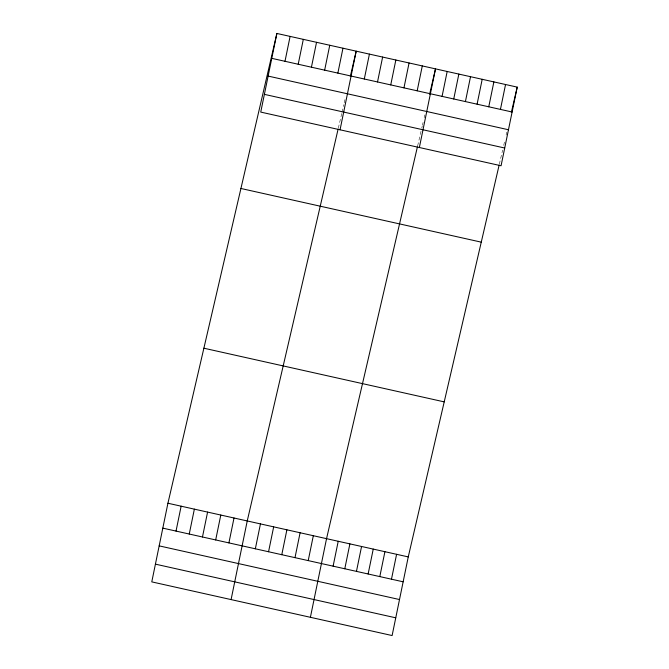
<?xml version="1.0" encoding="UTF-8"?>
<svg xmlns="http://www.w3.org/2000/svg" width="669" height="669" viewBox="0 0 669 669"><rect width="100%" height="100%" fill="white"/><g stroke="black" fill="none" stroke-linecap="round" stroke-linejoin="round"><path stroke-width="0.5" stroke-dasharray="3.35 2.51" d="M338.322 128.205L341.809 113.17M342.026 112.233L343.774 104.715M344.209 102.834L345.296 98.142M417.632 145.917L421.119 130.881M421.779 128.063L422.214 126.182M422.432 125.245L423.084 122.427M424.171 117.727L424.823 114.909M499.35 164.164L502.62 150.073M503.707 145.374L505.02 139.737M506.107 135.038L506.759 132.219"/><path stroke-width="1" d="M276.882 33.45L260.743 112.091L501.073 165.761L517.221 87.121L276.882 33.45L167.927 503.239L151.779 581.879L392.118 635.55L408.257 556.909L499.133 165.101M176.031 531.086L181.14 506.19M284.994 61.297L290.103 36.402M189.252 534.038L194.361 509.142M298.207 64.249L303.316 39.354M202.473 536.99L207.582 512.094M311.428 67.201L316.537 42.306M215.686 539.942L220.795 515.046M324.649 70.153L329.758 45.258M228.907 542.894L234.016 517.998M337.862 73.105L342.971 48.21M231.089 599.591L247.237 520.95L338.104 129.142M340.053 129.803L356.192 51.162L350.313 76.525M255.341 548.797L260.45 523.902M364.304 79.009L369.413 54.114M268.562 551.749L273.671 526.854M377.517 81.961L382.626 57.066M281.783 554.701L286.892 529.806M390.738 84.913L395.847 60.018M294.996 557.653L300.105 532.758M403.959 87.865L409.068 62.97M308.217 560.605L313.326 535.71M417.18 90.808L422.29 65.922M310.399 617.303L326.547 538.662L417.414 146.854M333.112 566.158L338.221 541.271M419.363 147.515L435.502 68.874L429.623 94.237M344.786 568.767L349.895 543.872M442.067 96.369L447.176 71.474M356.46 571.376L361.569 546.481M453.741 98.979L458.85 74.083M368.134 573.977L373.243 549.09M465.415 101.588L470.524 76.692M379.808 576.586L384.918 551.691M477.089 104.188L482.198 79.302M391.474 579.195L396.592 554.3M488.763 106.797L493.873 81.902M500.437 109.407L505.547 84.511M511.333 112.484L517.221 87.121M271.773 58.345L512.111 112.007M268.127 76.082L508.465 129.753M264.38 94.354L504.719 148.025M240.924 188.482L481.262 242.153M203.878 348.206L444.216 401.877M167.927 503.239L408.257 556.909M162.81 528.134L403.148 581.804M159.172 545.871L399.51 599.541M155.425 564.143L395.755 617.813"/></g></svg>
